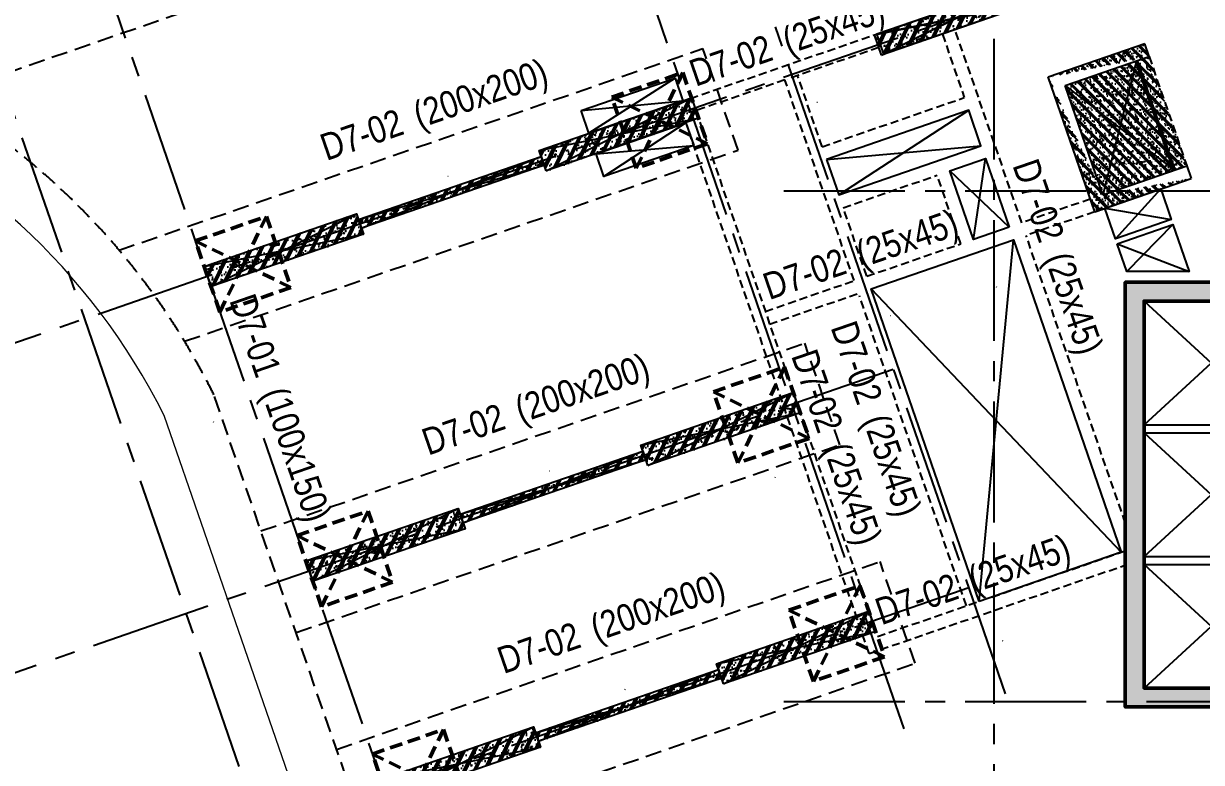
# Model space of a CAD drawing. Header units: millimetres. Extents: x -80883 to 1826631, y -376836 to 309394.
# Drawn here: x 1728984 to 1750908, y -326459 to -312712 of the extents above; entities that cross this region are included whole.
import ezdxf
from ezdxf.enums import TextEntityAlignment as Align

# ---------------------------------------------------------------- set-up
doc = ezdxf.new("R2010")
doc.units = ezdxf.units.MM
doc.header["$LTSCALE"] = 100
for name, pattern in [('CENTER2', [1.125, 0.75, -0.125, 0.125, -0.125]), ('DASHED', [4.5, 3, -1.5]), ('HIDDEN', [0.375, 0.25, -0.125])]:
    doc.linetypes.add(name, pattern=pattern)
for name, color, linetype in [('ccu11-Khuat', 9, 'DASHED'), ('ccu11-Manh', 8, 'Continuous'), ('ccu11-Thay', 7, 'Continuous'), ('ccu12-Manh', 8, 'Continuous'), ('ccu12-Text', 31, 'Continuous'), ('ccu12-Truc', 13, 'CENTER2'), ('KC2-DIM', 251, 'Continuous'), ('KT-Hatch', 251, 'Continuous'), ('ST_MBDV Cot vach 220805$0$AUDIT_I_220805193045-5', 6, 'Continuous'), ('xref.asix of  podium$0$xref.asix of  podium$0$Xref_ST_MBDV Cot vach 30.7.2022$0$KT-Net cot vach', 6, 'Continuous'), ('Xref_ST_MBDV Cot vach 30.7.2022$0$KT-Net cot vach', 6, 'Continuous'), ('Xref_ST_MBDV Cot vach 30.7.2022|Xref_ST_MBDV Cot vach 30.7.2022|Xref_ST_MBDV Cot vach 30.7.2022|Xref_ST_MBDV Cot vach 30.7.2022|KC-Betong', 6, 'Continuous')]:
    doc.layers.add(name, color=color, linetype=linetype)
for name, color, linetype, lineweight in [('ccu12-Tencaukien', 9, 'Continuous', 15), ('KT-Net cot vach', 6, 'Continuous', 50), ('ST_MBDV Cot vach 220805$0$Xref_ST_MBDV Cot vach 30.7.2022$0$KT-Net cot vach', 6, 'Continuous', 50), ('TNG hungdh1', 3, 'Continuous', 13)]:
    doc.layers.add(name, color=color, linetype=linetype, lineweight=lineweight)
doc.styles.add('Arial Narrow', font='ARIALN.TTF')
pattern_1 = [(49.99999999999999, (-549.9999999999709, 3049.999999999996), (286.9040730403014, -25.10085399303804), [30, -330]), (355, (-549.9999999999709, 3049.999999999996), (-55.50053344520001, 300.8768534800047), [24, -264]), (100.4514, (-526.0913279999709, 3047.908263999996), (231.4037526856086, 275.7758168243814), [25.496076, -280.4568448]), (46.18420000000001, (-549.9999999999709, 3129.999999999996), (426.8964194502578, -66.20760573160723), [45, -495]), (96.6356, (-514.4253019999708, 3124.482677199996), (373.8650822194813, 389.6471483601767), [38.2441152, -420.6852]), (351.1842, (-549.9999999999709, 3129.999999999996), (373.8647780534509, 389.6474403701299), [36, -396]), (21, (-509.9999999999709, 3109.999999999996), (238.7628208473847, -161.0475562661355), [30, -330]), (326.0000000000001, (-509.9999999999709, 3109.999999999996), (97.32613276863269, 290.0600180187412), [24, -264]), (71.4514, (-490.1031067999709, 3096.579357599996), (336.089051432596, 129.012198683981), [25.496076, -280.4568448]), (37.50000000000001, (-549.9999999999709, 3049.999999999996), (4.863942126916267, 133.1575415325246), [0, -260.8, 0, -268, 0, -265]), (7.499999999999999, (-549.9999999999709, 3049.999999999996), (105.2278149768594, 157.7646847529441), [0, -152.8, 0, -254.8, 0, -101]), (327.5, (-639.1999999999709, 3049.999999999996), (213.5289744689636, -9.021948693751902), [0, -100, 0, -312, 0, -414]), (317.5, (-679.1999999999709, 3049.999999999996), (233.2744677369545, 40.04199293292709), [0, -130, 0, -207.2, 0, -294]), (45, (-549.9999999999709, 3049.999999999996), (-120.2081528017131, 120.2081528017131), []), (45, (-549.9999999999709, 3098.999999999996), (-120.2081528017131, 120.2081528017131), [])]

# ---------------------------------------------------------------- blocks, each defined once
blk = doc.blocks.new('Grid-ST-flat-3')
at = {"layer": 'ccu12-Truc', "ltscale": 30}
for p, q in [((354060.2251921427, -35261.67722702224), (370215.9049475128, -82056.07930523856)), ((352169.7243788355, -35914.36909527634), (368325.4041342058, -82708.77117349271)), ((343189.8455156268, -39014.65546948351), (361219.3016763728, -91236.39007851167)), ((340897.6132794917, -39806.04435974167), (359986.9050177329, -95097.55833493307)), ((377787.2916931124, -66547.80383867014), (314639.543147344, -88349.44587364572)), ((369999.3874795342, -69862.92378625314), (369999.3874795342, -104409.5824195731)), ((366096.2468389632, -72696.27186137123), (425824.0468604062, -72696.27186137007)), ((368131.1051668772, -76017.52440288517), (316532.349566273, -93831.89823189395)), ((369534.392683656, -80082.1011514843), (317935.6370837545, -97896.47498025041)), ((366096.2468389795, -82196.27186137065), (425824.0468603974, -82196.27186136972))]:
    blk.add_line(p, q, dxfattribs=at)
blk = doc.blocks.new('*U653')
h = blk.add_hatch()
h.set_pattern_fill('VATLIEU04', color=250, scale=40, style=0, pattern_type=2)
h.set_pattern_definition(pattern_1)
h.paths.add_polyline_path([(-475, -474.9999999999998), (-75, -475.0000000000038), (-74.9999999999709, 2524.999999999996), (-474.9999999999709, 2525)])
at = {"color": 6, "ltscale": 0.25}
blk.add_lwpolyline([(-475, -474.9999999999998), (-75, -475.0000000000038), (-74.9999999999709, 2524.999999999996), (-474.9999999999709, 2525)], close=True, dxfattribs=at)
at = {"layer": 'Defpoints', "linetype": 'ByBlock', "ltscale": 30}
for p, q in [((-75, -475.0000000000038), (-474.9999999999709, 2525)), ((-475, -474.9999999999998), (-74.9999999999709, 2524.999999999996))]:
    blk.add_line(p, q, dxfattribs=at)
blk = doc.blocks.new('MBCOTVACH-T7-PN')
at = {"layer": 'ST_MBDV Cot vach 220805$0$AUDIT_I_220805193045-5', "linetype": 'ByBlock', "xscale": -0.9999999999999993, "rotation": 289.0471379532163}
for p in [(59289.08690053876, -11929.17380378261, 6.145066325782025e-05), (53003.17556838319, -14099.37293018698, 5.460117569354188e-05), (46764.52267025877, -16253.25616935926, 5.460117569354188e-05), (54895.98133835895, -19581.82551248511, 5.46011756935421e-05), (48657.32844023407, -21735.70875165745, 5.46011756935421e-05), (56299.26950319065, -23646.40203734511, 5.46011756935421e-05), (50060.61660506623, -25800.28527651745, 5.46011756935421e-05)]:
    blk.add_blockref('*U653', p, dxfattribs=at)
blk = doc.blocks.new('*U697')
at = {"layer": 'ccu12-Tencaukien', "color": 8, "ltscale": 10000}
blk.add_line((360.6565736538532, -155.3215232637356), (354.4065714950475, -155.3215232637356), dxfattribs=at)
at = {"layer": 'ccu12-Text', "color": 2, "style": 'Arial Narrow', "width": 0.8}
blk.add_attdef('SH', text='', height=300, dxfattribs=at).set_placement((275.6048113084853, 5.864471777974813), align=Align.BOTTOM_RIGHT)
at = {"layer": 'ccu12-Text', "color": 31, "style": 'Arial Narrow', "width": 0.8}
for tag, p in [('(', (507.5315725744504, -75.41116959831947)), ('KT', (632.605666770517, -75.41116959831947)), (')', (962.8971199221714, -75.41116959831947))]:
    blk.add_attdef(tag, text='', height=250, dxfattribs=at).set_placement(p, align=Align.BOTTOM_LEFT)
blk = doc.blocks.new('*U693')
at = {"layer": 'ccu12-Tencaukien', "color": 8, "ltscale": 10000}
blk.add_line((360.6565736538532, -155.3215232637356), (354.4065714950475, -155.3215232637356), dxfattribs=at)
at = {"layer": 'ccu12-Text', "color": 2, "style": 'Arial Narrow', "width": 0.8}
blk.add_attdef('SH', text='', height=300, dxfattribs=at).set_placement((275.6048113084853, 5.864471777974813), align=Align.BOTTOM_RIGHT)
at = {"layer": 'ccu12-Text', "color": 31, "style": 'Arial Narrow', "width": 0.8}
for tag, p in [('(', (507.5315725744504, -75.41116959831947)), ('KT', (632.605666770517, -75.41116959831947)), (')', (962.8971199221714, -75.41116959831947))]:
    blk.add_attdef(tag, text='', height=250, dxfattribs=at).set_placement(p, align=Align.BOTTOM_LEFT)
blk = doc.blocks.new('MBKC-T7-PN-1')
at = {"layer": 'ccu11-Khuat', "ltscale": 0.5}
for p, q in [((55178.17148640309, -13428.04783753981), (58817.38576844148, -12171.61591643497)), ((60082.211526467, -12158.06308127049), (60490.14401885681, -13339.62630599528)), ((61558.62730651232, -15668.39522884018), (60318.52412950108, -12076.4765972661)), ((58898.95917221066, -12407.89063299116), (57197.50823174673, -12995.31338639831)), ((57843.44287899509, -14253.39491798158), (57386.56431094883, -12930.06097366667)), ((58439.30095856078, -16745.33681357279), (57150.25261760177, -13011.65008810849)), ((58719.01203026646, -23683.97755456506), (55178.17148640309, -13428.04783753975)), ((62834.71904954314, -15227.8269423871), (61558.62730651256, -15668.39522884018)), ((58675.61356052896, -16663.75032993272), (58235.0580012938, -15387.69540982018)), ((62916.30553568457, -15464.13955159718), (61640.21379210474, -15904.70783823973)), ((63486.80469917739, -21253.29850953771), (61640.21379210497, -15904.70783823967)), ((56785.11255424842, -17316.44226483704), (58439.30095856078, -16745.33681357285)), ((56866.69903777959, -17552.75486650073), (58520.88744204119, -16981.64941525413)), ((60527.87014533556, -22794.99250304973), (58537.21602508752, -17028.94462645799)), ((58873.73814879521, -23366.0784705304), (63486.80469917739, -21773.42590139568)), ((58719.01203026646, -23683.97755456512), (63486.80469917762, -22037.90608338418))]:
    blk.add_line(p, q, dxfattribs=at)
at = {"layer": 'ccu11-Khuat', "color": 4}
for p, q in [((44757.1844644465, -16179.51295758004), (55625.9876395138, -12426.95819687628)), ((56278.67950782413, -14317.45901026862), (55625.9876395138, -12426.95819687628)), ((45976.06006362429, -17874.53360443737), (56278.67950782436, -14317.45901026856)), ((47399.15616958076, -21403.30908638879), (57518.79406074248, -17909.41056477494)), ((58171.48592905281, -19799.91137816699), (57518.79406074248, -17909.41056477482)), ((48053.1998254885, -23293.34318261815), (58171.48592905304, -19799.9113781671)), ((48805.35002971487, -25466.88239308749), (58922.08157754294, -21973.98731337371)), ((59574.65839037648, -23864.15487231128), (58922.0815775427, -21973.98731337377)), ((49461.74597892212, -27363.71407002886), (59574.65838942421, -23864.15487264004))]:
    blk.add_line(p, q, dxfattribs=at)
blk.add_lwpolyline([(30527.17145928252, 11150.44202349009, -0.1164026544472708), (42215.61395215522, 12547.44571759022), (57514.7583918001, 8142.717442845576, -0.2898340222704461), (59781.24234305019, 5504.474508359039), (65040.64507086249, -9695.838139533473, 0.318129474110062), (69737.47683290625, -13060.82807858579), (99387.89449669607, -13228.73627227789, -0.3212966014412635), (101186.6830488087, -14511.94101429998), (104693.9803345965, -30014.45896311477, -0.4471304200295536), (101657.3594358759, -35140.82044499385), (55507.4960183457, -34878.98365818546, -0.3348714633886373), (51047.0784947027, -31944.95644066192), (46521.67178593623, -18867.58323840145, 0.3750066578218661), (30345.9177188091, -12154.24780923664), (10967.23993793619, -18860.2121425214, -0.3701853513696995), (7326.517503543291, -17414.98043870053), (-170.8983858283609, -3079.482212132774, -0.4584213245857258), (1505.90516003361, 1145.715222226805)], format="xyb", close=True, dxfattribs=at)
blk.add_lwpolyline([(41382.61610411759, -13324.56544174766), (54385.75973383011, -8834.678319763858)], dxfattribs=at)
at = {"layer": 'ccu11-Khuat', "ltscale": 0.5}
for points in [[(58898.96180311264, -12407.88972465997), (57386.56431094883, -12930.06097366661)], [(57150.25261760177, -13011.65008810849), (55496.07057160721, -13582.77395568759), (58873.73814879521, -23366.07847053034)], [(57843.44289475353, -14253.39491254097), (60490.14401917858, -13339.62630588427)], [(58235.0580012938, -15387.69540982018), (59983.7712690325, -14783.9554263337)], [(58675.61356052896, -16663.75032993272), (60424.32682826743, -16060.01034644607), (59983.7712690325, -14783.9554263337)]]:
    blk.add_lwpolyline(points, dxfattribs=at)
at = {"layer": 'ccu11-Manh', "color": 252, "ltscale": 0.5}
for p, q in [((58153.47151775938, -15151.38280815782), (60571.7305023917, -13575.93890765769)), ((57925.02936252952, -14489.707519644), (60800.17265637754, -14237.6141925691)), ((60660.6394299299, -15978.42386291135), (60881.7591399122, -14473.92679423146)), ((61322.31469914713, -15749.981714344), (60220.08387069497, -14702.36894279899))]:
    blk.add_line(p, q, dxfattribs=at)
at = {"layer": 'ccu11-Thay'}
blk.add_lwpolyline([(57925.02936252952, -14489.70751964394), (58153.47151775938, -15151.38280815782), (60800.17265637754, -14237.6141925691), (60571.7305023917, -13575.93890765769), (57925.02937796665, -14489.70751431439)], dxfattribs=at)
for points in [[(61322.31469914713, -15749.981714344), (60660.6394299299, -15978.42386291135), (60220.08387069497, -14702.36894279899), (60881.7591399122, -14473.92679423146)], [(60764.2391587703, -22713.38654767344), (58757.20005947584, -16900.06292735931), (61403.90118265687, -15986.29431709996), (63410.94029738917, -21799.61793208466)]]:
    blk.add_lwpolyline(points, close=True, dxfattribs=at)
at = {"layer": 'ccu12-Manh', "ltscale": 0.5}
for points in [[(60764.23915840522, -22713.38654661604), (61403.90118265664, -15986.29431709991)], [(58757.20005947584, -16900.06292735931), (63410.94029738917, -21799.61793208466)]]:
    blk.add_lwpolyline(points, dxfattribs=at)
at = {"layer": 'TNG hungdh1'}
blk.add_lwpolyline([(30192.4833111777, 12092.81666385627, -0.1171192909661862), (42412.38115973352, 13531.41526730324), (57798.83130551083, 9101.551082909224, -0.2840117854119512), (60754.95443003206, 5748.563430855167), (65985.67426092131, -9368.852161337389, 0.3181294741100671), (69743.13967055595, -12060.84411257948), (99390.07933190977, -12228.73261059262, -0.3265251430417447), (102151.4752845741, -14244.61140803713), (105660.6106905597, -29755.25398645597, -0.4508631928773756), (101746.7365236948, -36141.34363147663), (55535.10669648787, -35879.15640553273, -0.3332430787464091), (50103.54295826657, -32276.25873273378), (45597.80633774912, -19255.7275120914, 0.3734653731247742), (30668.60945794685, -13100.7630154714), (11293.40635154722, -19805.52494251612), (11293.40635154722, -19805.52494251612, -0.3703335605766636), (6440.809495901223, -17879.2240648279), (-1057.025853287894, -3542.923806525883, -0.4584761371333171), (1179.397029460873, 2090.909823645256), (30192.4833111777, 12092.81666385673)], format="xyb", dxfattribs=at)
blk = doc.blocks.new('LOIT7')
at = {"layer": 'KT-Hatch'}
h = blk.add_hatch(dxfattribs=at)
h.set_pattern_fill('BTCT', color=256, scale=30)
h.set_pattern_definition([(49.99999999999999, (106559.8543703833, -42147.03074568097), (215.178054780226, -18.82564049477853), [22.5, -247.5]), (355, (106559.8543703833, -42147.03074568097), (-41.6254000839, 225.6576401100035), [18, -198]), (100.4514, (106577.7858743833, -42148.59954768099), (173.5528145142065, 206.8318626182861), [19.122057, -210.3426336]), (46.18420000000001, (106559.8543703833, -42087.03074568097), (320.1723145876933, -49.65570429870542), [33.75, -371.25]), (96.6356, (106586.5353938832, -42091.16873778094), (280.398811664611, 292.2353612701325), [28.6830864, -315.5139]), (351.1842, (106559.8543703833, -42087.03074568097), (280.3985835400882, 292.2355802775974), [27, -297]), (21, (106589.8543703833, -42102.03074568097), (179.0721156355385, -120.7856671996016), [22.5, -247.5]), (326.0000000000001, (106589.8543703833, -42102.03074568097), (72.99459957647451, 217.5450135140559), [18, -198]), (71.4514, (106604.7770402834, -42112.09622748097), (252.066788574447, 96.75914901298572), [19.122057, -210.3426336]), (37.50000000000001, (106559.8543703833, -42147.03074568097), (3.647956595187201, 99.86815614939344), [0, -195.6, 0, -201, 0, -198.75]), (7.499999999999999, (106559.8543703833, -42147.03074568097), (78.92086123264458, 118.3235135647081), [0, -114.6, 0, -191.1, 0, -75.75]), (327.5, (106492.9543703834, -42147.03074568097), (160.1467308517227, -6.766461520313927), [0, -75, 0, -234, 0, -310.5]), (317.5, (106462.9543703834, -42147.03074568097), (174.9558508027159, 30.03149469969532), [0, -97.5, 0, -155.4, 0, -220.5]), (45, (106559.8543703833, -42147.03074568097), (-79.5495128834866, 79.5495128834866), []), (45, (106612.8873788833, -42147.03074568097), (-79.5495128834866, 79.5495128834866), [])])
h.paths.add_polyline_path([(69636.8044904063, -22526.61616688792), (69936.80449040676, -22526.61616688792), (69936.80449040676, -21376.61616688804), (69636.8044904063, -21376.61616688804)], flags=17)
h.paths.add_polyline_path([(69936.80449040583, -18926.61616688804), (69636.80449040537, -18926.61616688804), (69636.80449040537, -20076.61616688792), (69936.80449040583, -20076.61616688792)], flags=17)
h.paths.add_polyline_path([(69636.8044904049, -17626.6161668881), (69936.8044904049, -17626.61616688792), (69936.8044904049, -17126.61616688786), (72436.80449040863, -17126.61616688699), (72436.80449041096, -24326.61616688705), (69936.80449040723, -24326.61616688786), (69936.80449040723, -23826.61616688798), (69636.80449040723, -23826.61616688804), (69636.8044904077, -24676.61616688804), (72786.80449041142, -24676.61616688699), (72786.8044904077, -13976.61616688693), (69636.80449040397, -13976.61616688804), (69636.80449040397, -14901.61616688716), (69936.80449040397, -14901.61616688705), (69936.80449040397, -14326.6161668881), (72436.8044904077, -14326.61616688705), (72436.80449040863, -16776.61616688705), (69936.8044904049, -16776.61616688792), (69936.80449040444, -16201.61616688705), (69636.80449040397, -16201.61616688722)])
h.paths.add_polyline_path([(66336.80449040723, -24326.6161668892), (63836.80449040723, -24326.61616689002), (63836.8044904049, -17126.61616689002), (66336.8044904049, -17126.6161668892), (66336.8044904049, -17626.6161668881), (66636.8044904049, -17626.61616688798), (66636.8044904049, -16776.61616688909), (63486.8044904049, -16776.61616689019), (63486.80449040723, -24676.61616689013), (66636.8044904077, -24676.61616688909), (66636.80449040723, -23826.61616688792), (66336.80449040723, -23826.61616688804)])
h.paths.add_polyline_path([(66336.8044904063, -22526.61616688786), (66636.80449040676, -22526.61616688786), (66636.80449040676, -21376.61616688798), (66336.8044904063, -21376.61616688798)], flags=17)
h.paths.add_polyline_path([(66336.8044904049, -20076.61616688792), (66636.80449040583, -20076.61616688792), (66636.80449040583, -18926.61616688792), (66336.8044904049, -18926.61616688792)], flags=17)
at = {"ltscale": 0.5}
for points in [[(63836.80449040537, -19426.61616689002), (66336.8044904049, -19426.61616688914)], [(63836.8044904049, -19576.61616688996), (66336.8044904042, -19576.61616688914)], [(63836.8044904063, -21876.61616688996), (66336.8044904056, -21876.61616688914)], [(63836.80449040583, -22026.61616688996), (66336.8044904049, -22026.61616688914)]]:
    blk.add_lwpolyline(points, dxfattribs=at)
at = {"layer": 'KC2-DIM', "color": 252, "ltscale": 0.5}
for points in [[(63836.80449040118, -17126.61616689007), (66336.80449040537, -19426.61616688926)], [(63836.8044904063, -19426.61616689007), (66336.8044904049, -17126.6161668892)], [(63836.80449040118, -19576.61616689002), (66336.80449040537, -21876.6161668892)], [(63836.8044904063, -21876.61616689002), (66336.8044904049, -19576.61616688914)], [(63836.80449040118, -22026.61616689002), (66336.80449040537, -24326.6161668892)], [(63836.8044904063, -24326.61616689002), (66336.8044904049, -22026.61616688914)]]:
    blk.add_lwpolyline(points, dxfattribs=at)
at = {"layer": 'ST_MBDV Cot vach 220805$0$Xref_ST_MBDV Cot vach 30.7.2022$0$KT-Net cot vach'}
blk.add_lwpolyline([(66636.8044904049, -17626.61616688798), (66636.8044904049, -16776.61616688909), (63486.8044904049, -16776.61616689019), (63486.80449040723, -24676.61616689013), (66636.8044904077, -24676.61616688909), (66636.80449040723, -23826.61616688792), (66336.80449040723, -23826.61616688804), (66336.80449040723, -24326.6161668892), (63836.80449040723, -24326.61616689002), (63836.8044904049, -17126.61616689002), (66336.8044904049, -17126.6161668892), (66336.8044904049, -17626.6161668881)], close=True, dxfattribs=at)
blk = doc.blocks.new('LOIPHU-T7-TMAI-PN')
at = {"layer": 'xref.asix of  podium$0$xref.asix of  podium$0$Xref_ST_MBDV Cot vach 30.7.2022$0$KT-Net cot vach'}
h = blk.add_hatch(dxfattribs=at)
h.set_pattern_fill('1BETONG2-BOP', color=250, scale=30, angle=1.959221683781526e-11, style=0, pattern_type=2)
h.set_pattern_definition([(50.0000000000196, (116462.5052077193, -202415.597105924), (215.1780547802325, -18.82564049470495), [22.5, -247.5]), (355.0000000000196, (116462.5052077193, -202415.597105924), (-41.62540008397717, 225.6576401099893), [18, -198]), (100.4514000000195, (116480.4367117193, -202417.1659079241), (173.5528145141357, 206.8318626183454), [19.122057, -210.3426336]), (46.18420000001959, (116462.5052077193, -202355.597105924), (320.1723145877103, -49.65570429859594), [33.75, -371.25]), (96.63560000001934, (116489.1862312183, -202359.7350980241), (280.3988116645111, 292.2353612702284), [28.68308639999998, -315.5138999999996]), (351.1842000000196, (116462.5052077193, -202355.597105924), (280.3985835399882, 292.2355802776933), [27, -297]), (21.00000000001959, (116492.5052077193, -202370.597105924), (179.0721156355798, -120.7856671995404), [22.5, -247.5]), (226.0000000000196, (116492.5052077193, -202370.597105924), (201.5646367418432, -109.6619427481084), [18, -198]), (71.4514000000196, (116507.427877618, -202380.6625877242), (252.0667885744139, 96.7591490130719), [19.122057, -210.3426336]), (67.5000000000196, (116462.5052077193, -202415.597105924), (-46.77485499139181, 88.31233855206342), [0, -195.6, 0, -201, 0, -198.75]), (4.500000000019592, (116462.5052077193, -202415.597105924), (85.00527716358108, 114.0309565615529), [0, -114.5999999999988, 0, -191.0999999999976, 0, -75.74999999999879]), (327.5000000000196, (116395.6052077189, -202415.5971059243), (160.146730851725, -6.766461520259165), [0, -74.99999999999879, 0, -233.9999999999976, 0, -310.4999999999952]), (317.5000000000196, (116365.6052077189, -202415.5971059243), (174.9558508027056, 30.03149469975515), [0, -97.5, 0, -155.4, 0, -220.5]), (315.0000000000196, (116462.5052077193, -202415.597105924), (90.15611460125399, 90.15611460131564), []), (315.0000000000196, (116462.5052077193, -202378.847105924), (90.15611460125399, 90.15611460131564), [])])
edge = h.paths.add_edge_path()
edge.add_line((360.6418855860829, 4437.403951028595), (-1435.29047197476, 3817.361773282057))
edge.add_line((442.2284024748951, 4201.091252757935), (-1117.40916496329, 3662.62930102367))
edge.add_line((-570.4991636015475, 1312.476543052355), (-1436.987392965704, 3822.231577460188))
edge.add_line((-415.7769247964025, 1630.374288916821), (-1117.409164961427, 3662.62930102367))
edge.add_line((-570.4991636015475, 1312.476543052355), (1225.447126176208, 1932.523638988845))
edge.add_line((-415.7769247964025, 1630.374288916821), (1143.860642641783, 2168.836240651086))
edge.add_line((1143.860642641783, 2168.836240651086), (1225.447126176208, 1932.523638988845))
edge.add_line((442.2284024748951, 4201.091252757935), (360.6418855860829, 4437.403951028595))
at = {"layer": 'Xref_ST_MBDV Cot vach 30.7.2022$0$KT-Net cot vach'}
h = blk.add_hatch(dxfattribs=at)
h.set_pattern_fill('1BETONG2-BOP', color=250, scale=30, angle=1.959221683781526e-11, style=0, pattern_type=2)
h.set_pattern_definition([(50.0000000000196, (116462.5052077183, -202415.5971059242), (215.1780547802325, -18.82564049470495), [22.5, -247.5]), (355.0000000000196, (116462.5052077183, -202415.5971059242), (-41.62540008397717, 225.6576401099893), [18, -198]), (100.4514000000195, (116480.4367117183, -202417.1659079242), (173.5528145141357, 206.8318626183454), [19.122057, -210.3426336]), (46.18420000001959, (116462.5052077183, -202355.5971059242), (320.1723145877103, -49.65570429859594), [33.75, -371.25]), (96.63560000001934, (116489.1862312183, -202359.7350980241), (280.3988116645111, 292.2353612702284), [28.68308639999998, -315.5138999999996]), (351.1842000000196, (116462.5052077183, -202355.5971059242), (280.3985835399882, 292.2355802776933), [27, -297]), (21.00000000001959, (116492.5052077183, -202370.5971059242), (179.0721156355798, -120.7856671995404), [22.5, -247.5]), (226.0000000000196, (116492.5052077183, -202370.5971059242), (201.5646367418432, -109.6619427481084), [18, -198]), (71.4514000000196, (116507.4278776185, -202380.6625877242), (252.0667885744139, 96.7591490130719), [19.122057, -210.3426336]), (67.5000000000196, (116462.5052077183, -202415.5971059242), (-46.77485499139181, 88.31233855206342), [0, -195.6, 0, -201, 0, -198.75]), (4.500000000019592, (116462.5052077183, -202415.5971059242), (85.00527716358108, 114.0309565615529), [0, -114.5999999999992, 0, -191.0999999999983, 0, -75.74999999999916]), (327.5000000000196, (116395.6052077184, -202415.5971059242), (160.146730851725, -6.766461520259165), [0, -74.99999999999916, 0, -233.9999999999983, 0, -310.4999999999966]), (317.5000000000196, (116365.6052077184, -202415.5971059242), (174.9558508027056, 30.03149469975515), [0, -97.5, 0, -155.4, 0, -220.5]), (315.0000000000196, (116462.5052077183, -202415.5971059242), (90.15611460125399, 90.15611460131564), []), (315.0000000000196, (116462.5052077183, -202378.8471059242), (90.15611460125399, 90.15611460131564), [])])
edge = h.paths.add_edge_path()
edge.add_line((360.6418855867814, 4437.403951028653), (-1435.290471974877, 3817.361773282173))
edge.add_line((442.2284024755936, 4201.091252757935), (-1117.409164962359, 3662.62930102367))
edge.add_line((-570.499163600849, 1312.476543052355), (-1436.987392965821, 3822.23157746013))
edge.add_line((-415.7769247966353, 1630.374288916821), (-1117.409164962359, 3662.62930102367))
edge.add_line((-570.499163600849, 1312.476543052355), (1225.447126176325, 1932.523638988787))
edge.add_line((-415.7769247966353, 1630.374288916821), (1143.860642641317, 2168.836240651028))
edge.add_line((1143.860642641084, 2168.836240651028), (1225.447126175975, 1932.523638988787))
edge.add_line((442.2284024755936, 4201.091252757935), (360.6418855868978, 4437.403951028653))
at = {"layer": 'ccu11-Khuat', "color": 6, "ltscale": 0.5, "elevation": 5.849214727798868e-05}
blk.add_lwpolyline([(442.2284024746623, 4201.091252757935), (1143.864305755822, 2168.837505334464)], dxfattribs=at)
at = {"layer": 'ccu11-Manh', "color": 252, "ltscale": 0.5}
for points, elevation in [([(205.9159478715155, 4119.504343272652), (-415.7769247964025, 1630.374288916879)], 5.849214727798868e-05), ([(-1117.409164962592, 3662.629301023902), (907.5517040919513, 2087.2510218026)], 6.255962972533304e-05)]:
    blk.add_lwpolyline(points, dxfattribs=dict(at, elevation=elevation))
at = {"layer": 'ST_MBDV Cot vach 220805$0$Xref_ST_MBDV Cot vach 30.7.2022$0$KT-Net cot vach', "color": 6, "elevation": 5.849214727798868e-05}
blk.add_lwpolyline([(205.9159478715155, 4119.504343272652), (907.5518511524424, 2087.250595849182)], dxfattribs=at)
at = {"layer": 'xref.asix of  podium$0$xref.asix of  podium$0$Xref_ST_MBDV Cot vach 30.7.2022$0$KT-Net cot vach'}
for p, q in [((360.6418855860829, 4437.403951028595, 6.058219431352707e-05), (-1435.29047197476, 3817.361773282173, 6.526592641280249e-05)), ((442.2284024748951, 4201.091252757935, 5.849214727801644e-05), (360.6418855860829, 4437.403951028595, 6.058219431352707e-05)), ((-1117.40916496329, 3662.62930102367, 6.255962972533113e-05), (442.2284024748951, 4201.091252757935, 5.849214727801644e-05)), ((-570.4991636015475, 1312.476543052355, 4.311176667534666e-05), (-1436.987392965704, 3822.231577460188, 6.530907603666258e-05)), ((-415.7769247964025, 1630.374288916821, 4.45855276371282e-05), (-1117.40916496329, 3662.62930102367, 6.255962972533113e-05)), ((-415.7769247964025, 1630.374288916821, 4.45855276371282e-05), (1143.860642641783, 2168.836240651086, 4.05180451898135e-05)), ((1143.860642641783, 2168.836240651086, 4.05180451898135e-05), (1225.447126176208, 1932.523638988845, 3.842799900875826e-05)), ((-570.4991636015475, 1312.476543052355, 4.311176667534666e-05), (1225.447126176208, 1932.523638988845, 3.842799900874438e-05))]:
    blk.add_line(p, q, dxfattribs=at)
at = {"layer": 'Xref_ST_MBDV Cot vach 30.7.2022$0$KT-Net cot vach'}
for p, q in [((360.6418855867814, 4437.403951028653, 6.058219431354095e-05), (-1435.29047197476, 3817.361773282173, 6.526592641280249e-05)), ((442.2284024755936, 4201.091252757935, 5.849214727803032e-05), (360.6418855867814, 4437.403951028653, 6.058219431354095e-05)), ((442.2320668317843, 4201.092513844837, 2.881135378197952e-05), (360.6455499429721, 4437.405212115613, 3.090140081749015e-05)), ((-1117.409164962592, 3662.62930102367, 6.255962972533113e-05), (442.2284024755936, 4201.091252757935, 5.849214727801644e-05)), ((-570.499163600849, 1312.476543052355, 4.311176667536054e-05), (-1436.987392965937, 3822.23157746013, 6.530907603667646e-05)), ((-415.7769247966353, 1630.374288916821, 4.458552763714208e-05), (-1117.409164962592, 3662.62930102367, 6.255962972533113e-05)), ((-415.7769247966353, 1630.374288916821, 4.458552763714208e-05), (1143.860642641084, 2168.836240651028, 4.051804518982738e-05)), ((1143.860642641084, 2168.836240651028, 4.051804518982738e-05), (1225.447126175975, 1932.523638988787, 3.842799900875826e-05)), ((1143.864306997275, 2168.837501737988, 1.083725169377658e-05), (1225.450790532166, 1932.524900075747, 8.747205512721345e-06)), ((-570.499163600849, 1312.476543052355, 4.311176667536054e-05), (1225.447126175975, 1932.523638988787, 3.842799900875826e-05))]:
    blk.add_line(p, q, dxfattribs=at)
blk = doc.blocks.new('LM-T8-MAI-PN')
at = {"layer": 'ccu11-Manh', "color": 252, "ltscale": 0.5}
for p, q in [((55106.97944856365, -12976.72028401855), (53504.24832199188, -14003.29273470404)), ((53358.26620362303, -13580.46028324805), (55252.96158547513, -13399.55278893164)), ((55309.15046964283, -13806.15373541182), (53782.51591516868, -14809.28578707471)), ((53635.66024480923, -14383.92310407938), (55456.00614000252, -14231.51641840697)), ((64145.14612510847, -15040.08686140273), (63301.1782378077, -15966.21763150184)), ((63105.37067725696, -15399.06738752825), (64340.95368509367, -15607.2371039741)), ((64373.58827851037, -15701.76214462251), (63511.97957229032, -16576.7968553385)), ((63333.81283119624, -16060.74267217563), (64675.69237501617, -16576.79685533803))]:
    blk.add_line(p, q, dxfattribs=at)
at = {"layer": 'ccu11-Thay', "color": 1}
for points in [[(53358.26620354503, -13580.460283275), (55106.97944856365, -12976.72028401855), (55252.96158547513, -13399.55278893164), (53504.24832199188, -14003.29273470404), (53358.26620362303, -13580.4602832481)], [(53635.66024480923, -14383.92310407938), (55309.15046964283, -13806.15373541182), (55456.00614000252, -14231.51641840697), (53782.51591516868, -14809.28578707471), (53635.5980169042, -14383.74286296545)], [(63105.37068036641, -15399.06738805212), (64145.14612510847, -15040.08686140273), (64340.95368509367, -15607.2371039741), (63301.1782378077, -15966.21763150184), (63105.37067725696, -15399.06738752825)], [(63333.81283119624, -16060.74267217563), (64373.58827851037, -15701.76214462251), (64675.69237501617, -16576.79685533803), (63511.97957229032, -16576.7968553385), (63333.812831196, -16060.74267217563)]]:
    blk.add_lwpolyline(points, dxfattribs=at)
blk = doc.blocks.new('*U150')
h = blk.add_hatch()
h.set_pattern_fill('VATLIEU04', color=250, scale=40, style=0, pattern_type=2)
h.set_pattern_definition(pattern_1)
h.paths.add_polyline_path([(-475, -474.9999999999998), (-75, -475.0000000000038), (-74.9999999999709, 2524.999999999996), (-474.9999999999709, 2525)])
at = {"color": 6, "ltscale": 0.25}
blk.add_lwpolyline([(-475, -474.9999999999998), (-75, -475.0000000000038), (-74.9999999999709, 2524.999999999996), (-474.9999999999709, 2525)], close=True, dxfattribs=at)
at = {"layer": 'Defpoints', "linetype": 'ByBlock', "ltscale": 30}
for p, q in [((-75, -475.0000000000038), (-474.9999999999709, 2525)), ((-475, -474.9999999999998), (-74.9999999999709, 2524.999999999996))]:
    blk.add_line(p, q, dxfattribs=at)
blk = doc.blocks.new('*U1010')
at = {"color": 6, "linetype": 'HIDDEN', "ltscale": 10}
for p, q in [((1025, -1025), (-475, 475)), ((1025, 475), (-475, -1025))]:
    blk.add_line(p, q, dxfattribs=at)
blk.add_lwpolyline([(-475, 475), (1025, 475), (1025, -1025), (-475, -1025)], close=True, dxfattribs=at)
blk = doc.blocks.new('MBDV-COTVACH-T7-PN')
at = {"layer": 'KT-Net cot vach', "xscale": 0.9333333333333333, "yscale": 0.9333333333333333, "zscale": 0.9333333333333333, "rotation": 19.04713795399666}
for p in [(54491.68851601868, -13605.0635552578), (46740.63513125759, -16281.10073648469), (56384.49502914399, -19087.51638321928), (48633.44073779206, -21763.55287297635), (57787.78245082614, -23152.09266241599), (50036.72905755276, -25828.12984658178)]:
    blk.add_blockref('*U1010', p, dxfattribs=at)
at = {"layer": 'Xref_ST_MBDV Cot vach 30.7.2022|Xref_ST_MBDV Cot vach 30.7.2022|Xref_ST_MBDV Cot vach 30.7.2022|Xref_ST_MBDV Cot vach 30.7.2022|KC-Betong', "linetype": 'ByBlock', "xscale": -0.9999999999999989, "rotation": 289.0471379532163}
blk.add_blockref('*U150', (59241.89047800889, -11945.67000419629), dxfattribs=at)
blk = doc.blocks.new('*U696')
at = {"layer": 'ccu12-Tencaukien', "color": 8, "ltscale": 10000}
blk.add_line((360.6565736538532, -155.3215232637356), (354.4065714950475, -155.3215232637356), dxfattribs=at)
at = {"layer": 'ccu12-Text', "color": 2, "style": 'Arial Narrow', "width": 0.8}
blk.add_attdef('SH', text='', height=300, dxfattribs=at).set_placement((275.6048113084853, 5.864471777974813), align=Align.BOTTOM_RIGHT)
at = {"layer": 'ccu12-Text', "color": 31, "style": 'Arial Narrow', "width": 0.8}
for tag, p in [('(', (507.5315725744504, -75.41116959831947)), ('KT', (632.605666770517, -75.41116959831947)), (')', (962.8971199221714, -75.41116959831947))]:
    blk.add_attdef(tag, text='', height=250, dxfattribs=at).set_placement(p, align=Align.BOTTOM_LEFT)
blk = doc.blocks.new('*U1273')
h = blk.add_hatch()
h.set_pattern_fill('VATLIEU04', color=250, scale=40, style=0, pattern_type=2)
h.set_pattern_definition([(49.99999999999999, (-779.9999999999651, 3650.000150431853), (286.9040730403014, -25.10085399303804), [30, -330]), (355, (-779.9999999999651, 3650.000150431853), (-55.50053344520001, 300.8768534800047), [24, -264]), (100.4514, (-756.0913279999651, 3647.908414431853), (231.4037526856086, 275.7758168243814), [25.496076, -280.4568448]), (46.18420000000001, (-779.9999999999651, 3730.000150431853), (426.8964194502578, -66.20760573160723), [45, -495]), (96.6356, (-744.425301999965, 3724.482827631853), (373.8650822194813, 389.6471483601767), [38.2441152, -420.6852]), (351.1842, (-779.9999999999651, 3730.000150431853), (373.8647780534509, 389.6474403701299), [36, -396]), (21, (-739.9999999999651, 3710.000150431853), (238.7628208473847, -161.0475562661355), [30, -330]), (326.0000000000001, (-739.9999999999651, 3710.000150431853), (97.32613276863269, 290.0600180187412), [24, -264]), (71.4514, (-720.1031067999651, 3696.579508031853), (336.089051432596, 129.012198683981), [25.496076, -280.4568448]), (37.50000000000001, (-779.9999999999651, 3650.000150431853), (4.863942126916267, 133.1575415325246), [0, -260.8, 0, -268, 0, -265]), (7.499999999999999, (-779.9999999999651, 3650.000150431853), (105.2278149768594, 157.7646847529441), [0, -152.8, 0, -254.8, 0, -101]), (327.5, (-869.1999999999651, 3650.000150431853), (213.5289744689636, -9.021948693751902), [0, -100, 0, -312, 0, -414]), (317.5, (-909.1999999999651, 3650.000150431853), (233.2744677369545, 40.04199293292709), [0, -130, 0, -207.2, 0, -294]), (45, (-779.9999999999651, 3650.000150431853), (-120.2081528017131, 120.2081528017131), []), (45, (-779.9999999999651, 3699.000150431853), (-120.2081528017131, 120.2081528017131), [])])
h.paths.add_polyline_path([(-475, -474.9999999999998), (-305, -475.0000000000015), (-304.9999999999651, 3125.000150431853), (-474.9999999999651, 3125.000150431855)])
at = {"color": 6, "ltscale": 0.25}
blk.add_lwpolyline([(-475, -474.9999999999998), (-305, -475.0000000000015), (-304.9999999999651, 3125.000150431853), (-474.9999999999651, 3125.000150431855)], close=True, dxfattribs=at)
at = {"layer": 'Defpoints', "linetype": 'ByBlock', "ltscale": 30}
for p, q in [((-305, -475.0000000000015), (-474.9999999999651, 3125.000150431855)), ((-475, -474.9999999999998), (-304.9999999999651, 3125.000150431853))]:
    blk.add_line(p, q, dxfattribs=at)

msp = doc.modelspace()

# ---------------------------------------------------------------- block references
for name, p in [('Grid-ST-flat-3', (1377041.582853926, -243129.7985158589)), ('MBKC-T7-PN-1', (1686004.165689138, -300749.4537652719)), ('LOIT7', (1686004.165689138, -300749.4537652719))]:
    msp.add_blockref(name, p)
at = {"layer": 'ccu11-Thay'}
msp.add_blockref('MBDV-COTVACH-T7-PN', (1686004.165689138, -300749.4537652719), dxfattribs=at)
at = {"layer": 'ccu12-Tencaukien', "extrusion": (4.376655619254604e-07, -9.80437330037572e-07, 0.9999999999994236)}
ref = msp.add_blockref('*U693', (1743244.136615573, -313688.3345124291, -0.08841264917511737), dxfattribs=dict(at, xscale=1.815893337873054, yscale=1.815893337873054, zscale=1.815893337873054, rotation=339.469833737933))
ref.add_attrib('KT', '(25x45)', dxfattribs={"color": 31, "extrusion": (4.376655619254604e-07, -9.80437330037572e-07, 0.9999999999994236), "height": 499.9999999999999, "rotation": 19.02100700350106, "style": 'Arial Narrow'}).set_placement((1743270.316375509, -313431.3745534693, 1.070296123178285), align=Align.BOTTOM_LEFT)
ref.add_attrib('SH', 'D7-02', dxfattribs={"color": 2, "extrusion": (4.376655619254604e-07, -9.80437330037572e-07, 0.9999999999994236), "height": 499.9999999999999, "rotation": 19.02100700350106, "style": 'Arial Narrow'}).set_placement((1743015.27962979, -313522.77371359, 1.070507205349099), align=Align.BOTTOM_RIGHT)
at = {"layer": 'ccu12-Tencaukien', "extrusion": (4.388134669035146e-07, -9.799241008827418e-07, 0.9999999999994236)}
ref = msp.add_blockref('*U696', (1736374.61089209, -315066.7504553276, 2.790735617879555), dxfattribs=dict(at, xscale=1.815893337873054, yscale=1.815893337873054, zscale=1.815893337873054, rotation=339.536933714468))
ref.add_attrib('KT', '(200x200)', dxfattribs={"color": 31, "extrusion": (4.388134669035146e-07, -9.799241008827418e-07, 0.9999999999994236), "height": 499.9999999999999, "rotation": 19.08810696690732, "style": 'Arial Narrow'}).set_placement((1736400.489704347, -314809.7600130661, 1.070288368004412), align=Align.BOTTOM_LEFT)
ref.add_attrib('SH', 'D7-02', dxfattribs={"color": 2, "extrusion": (4.388134669035146e-07, -9.799241008827418e-07, 0.9999999999994236), "height": 499.9999999999999, "rotation": 19.08810696690732, "style": 'Arial Narrow'}).set_placement((1736145.56017247, -314901.4577879315, 1.070499450175225), align=Align.BOTTOM_RIGHT)
at = {"layer": 'ccu12-Tencaukien', "extrusion": (-9.80437330037572e-07, -4.376655619254602e-07, 0.9999999999994236)}
ref = msp.add_blockref('*U693', (1747587.161280961, -317100.229447175, 0.1980577619985635), dxfattribs=dict(at, xscale=1.815893337873054, yscale=1.815893337873054, zscale=1.815893337873054, rotation=249.4698337379082))
ref.add_attrib('KT', '(25x45)', dxfattribs={"color": 31, "extrusion": (-9.80437330037572e-07, -4.376655619254602e-07, 0.9999999999994236), "height": 499.9999999999999, "rotation": 289.0210070006092, "style": 'Arial Narrow'}).set_placement((1747844.12123992, -317126.4092071112, -1.575393597759161), align=Align.BOTTOM_LEFT)
ref.add_attrib('SH', 'D7-02', dxfattribs={"color": 2, "extrusion": (-9.80437330037572e-07, -4.376655619254602e-07, 0.9999999999994236), "height": 499.9999999999999, "rotation": 289.0210070006092, "style": 'Arial Narrow'}).set_placement((1747752.722079801, -316871.3724613907, -1.575182515588347), align=Align.BOTTOM_RIGHT)
at = {"layer": 'ccu12-Tencaukien', "extrusion": (4.376655619254604e-07, -9.80437330037572e-07, 0.9999999999994236)}
ref = msp.add_blockref('*U693', (1744614.76509483, -317658.3154187287, -0.08841264917511737), dxfattribs=dict(at, xscale=1.815893337873054, yscale=1.815893337873054, zscale=1.815893337873054, rotation=339.469833737933))
ref.add_attrib('KT', '(25x45)', dxfattribs={"color": 31, "extrusion": (4.376655619254604e-07, -9.80437330037572e-07, 0.9999999999994236), "height": 499.9999999999999, "rotation": 19.02100700350106, "style": 'Arial Narrow'}).set_placement((1744640.944854765, -317401.355459769, 1.074788317541924), align=Align.BOTTOM_LEFT)
ref.add_attrib('SH', 'D7-02', dxfattribs={"color": 2, "extrusion": (4.376655619254604e-07, -9.80437330037572e-07, 0.9999999999994236), "height": 499.9999999999999, "rotation": 19.02100700350106, "style": 'Arial Narrow'}).set_placement((1744385.908109045, -317492.7546198895, 1.074999399712738), align=Align.BOTTOM_RIGHT)
at = {"layer": 'ccu12-Tencaukien', "extrusion": (-9.799241008827418e-07, -4.388134669035147e-07, 0.9999999999994236)}
ref = msp.add_blockref('*U697', (1733012.403867908, -319612.1009024174, 0.1979540847775083), dxfattribs=dict(at, xscale=1.815893337873053, yscale=1.815893337873053, zscale=1.815893337873053, rotation=249.5369337144434))
ref.add_attrib('KT', '(100x150)', dxfattribs={"color": 31, "extrusion": (-9.799241008827418e-07, -4.388134669035147e-07, 0.9999999999994236), "height": 499.9999999999999, "rotation": 289.0881069799134, "style": 'Arial Narrow'}).set_placement((1733269.394310173, -319637.9797146748, -1.558184082223698), align=Align.BOTTOM_LEFT)
ref.add_attrib('SH', 'D7-01', dxfattribs={"color": 2, "extrusion": (-9.799241008827418e-07, -4.388134669035147e-07, 0.9999999999994236), "height": 499.9999999999999, "rotation": 289.0881069799134, "style": 'Arial Narrow'}).set_placement((1733177.696535308, -319383.0501827979, -1.557973000052886), align=Align.BOTTOM_RIGHT)
at = {"layer": 'ccu12-Tencaukien', "extrusion": (-9.80437330037572e-07, -4.376655619254602e-07, 0.9999999999994236)}
ref = msp.add_blockref('*U693', (1744202.294681106, -320115.9058996531, 0.1980577619985635), dxfattribs=dict(at, xscale=1.815893337873054, yscale=1.815893337873054, zscale=1.815893337873054, rotation=249.4698337379082))
ref.add_attrib('KT', '(25x45)', dxfattribs={"color": 31, "extrusion": (-9.80437330037572e-07, -4.376655619254602e-07, 0.9999999999994236), "height": 499.9999999999999, "rotation": 289.0210070006092, "style": 'Arial Narrow'}).set_placement((1744459.254640065, -320142.0856595893, -1.570755090458303), align=Align.BOTTOM_LEFT)
ref.add_attrib('SH', 'D7-02', dxfattribs={"color": 2, "extrusion": (-9.80437330037572e-07, -4.376655619254602e-07, 0.9999999999994236), "height": 499.9999999999999, "rotation": 289.0210070006092, "style": 'Arial Narrow'}).set_placement((1744367.855479946, -319887.0489138688, -1.57054400828749), align=Align.BOTTOM_RIGHT)
at = {"layer": 'ccu12-Tencaukien', "extrusion": (4.388134669035146e-07, -9.799241008827418e-07, 0.9999999999994236)}
ref = msp.add_blockref('*U696', (1738267.471758442, -320549.1840255411, 2.796938599505629), dxfattribs=dict(at, xscale=1.815893337873054, yscale=1.815893337873054, zscale=1.815893337873054, rotation=339.536933714468))
ref.add_attrib('KT', '(200x200)', dxfattribs={"color": 31, "extrusion": (4.388134669035146e-07, -9.799241008827418e-07, 0.9999999999994236), "height": 499.9999999999999, "rotation": 19.08810696690732, "style": 'Arial Narrow'}).set_placement((1738293.350570699, -320292.1935832797, 1.076491349630486), align=Align.BOTTOM_LEFT)
ref.add_attrib('SH', 'D7-02', dxfattribs={"color": 2, "extrusion": (4.388134669035146e-07, -9.799241008827418e-07, 0.9999999999994236), "height": 499.9999999999999, "rotation": 19.08810696690732, "style": 'Arial Narrow'}).set_placement((1738038.421038821, -320383.8913581452, 1.076702431801299), align=Align.BOTTOM_RIGHT)
at = {"layer": 'ccu12-Tencaukien', "extrusion": (-9.80437330037572e-07, -4.376655619254602e-07, 0.9999999999994236)}
ref = msp.add_blockref('*U693', (1743468.015884329, -320643.6360511071, 0.198057761998564), dxfattribs=dict(at, xscale=1.815893337873054, yscale=1.815893337873054, zscale=1.815893337873054, rotation=249.4698337379082))
ref.add_attrib('KT', '(25x45)', dxfattribs={"color": 31, "extrusion": (-9.80437330037572e-07, -4.376655619254602e-07, 0.9999999999994236), "height": 499.9999999999999, "rotation": 289.0210070006092, "style": 'Arial Narrow'}).set_placement((1743724.975843289, -320669.8158110433, -1.569804206802008), align=Align.BOTTOM_LEFT)
ref.add_attrib('SH', 'D7-02', dxfattribs={"color": 2, "extrusion": (-9.80437330037572e-07, -4.376655619254602e-07, 0.9999999999994236), "height": 499.9999999999999, "rotation": 289.0210070006092, "style": 'Arial Narrow'}).set_placement((1743633.57668317, -320414.7790653227, -1.569593124631194), align=Align.BOTTOM_RIGHT)
at = {"layer": 'ccu12-Tencaukien', "extrusion": (4.376655619254604e-07, -9.80437330037572e-07, 0.9999999999994236)}
ref = msp.add_blockref('*U693', (1746703.390628466, -323707.9516501526, -0.08841264917511737), dxfattribs=dict(at, xscale=1.815893337873054, yscale=1.815893337873054, zscale=1.815893337873054, rotation=339.469833737933))
ref.add_attrib('KT', '(25x45)', dxfattribs={"color": 31, "extrusion": (4.376655619254604e-07, -9.80437330037572e-07, 0.9999999999994236), "height": 499.9999999999999, "rotation": 19.02100700350106, "style": 'Arial Narrow'}).set_placement((1746729.570388403, -323450.9916911928, 1.081633726204196), align=Align.BOTTOM_LEFT)
ref.add_attrib('SH', 'D7-02', dxfattribs={"color": 2, "extrusion": (4.376655619254604e-07, -9.80437330037572e-07, 0.9999999999994236), "height": 499.9999999999999, "rotation": 19.02100700350106, "style": 'Arial Narrow'}).set_placement((1746474.533642683, -323542.3908513142, 1.08184480837501), align=Align.BOTTOM_RIGHT)
at = {"layer": 'ccu12-Tencaukien', "extrusion": (4.388134669035146e-07, -9.799241008827418e-07, 0.9999999999994236)}
ref = msp.add_blockref('*U696', (1739670.799639729, -324613.746837925, 2.801537361737828), dxfattribs=dict(at, xscale=1.815893337873054, yscale=1.815893337873054, zscale=1.815893337873054, rotation=339.536933714468))
ref.add_attrib('KT', '(200x200)', dxfattribs={"color": 31, "extrusion": (4.388134669035146e-07, -9.799241008827418e-07, 0.9999999999994236), "height": 499.9999999999999, "rotation": 19.08810696690732, "style": 'Arial Narrow'}).set_placement((1739696.678451987, -324356.7563956637, 1.081090111862685), align=Align.BOTTOM_LEFT)
ref.add_attrib('SH', 'D7-02', dxfattribs={"color": 2, "extrusion": (4.388134669035146e-07, -9.799241008827418e-07, 0.9999999999994236), "height": 499.9999999999999, "rotation": 19.08810696690732, "style": 'Arial Narrow'}).set_placement((1739441.748920109, -324448.4541705291, 1.081301194033499), align=Align.BOTTOM_RIGHT)
at = {"layer": 'Defpoints', "color": 1}
msp.add_blockref('LM-T8-MAI-PN', (1686004.165689138, -300749.4537652719), dxfattribs=at)
at = {"layer": 'KC2-DIM'}
for name, p in [('MBCOTVACH-T7-PN', (1686004.165689138, -300749.4537652719)), ('LOIPHU-T7-TMAI-PN', (1749490.97046039, -317526.0700687281))]:
    msp.add_blockref(name, p, dxfattribs=at)
at = {"layer": 'ST_MBDV Cot vach 220805$0$AUDIT_I_220805193045-5', "linetype": 'ByBlock', "xscale": -1, "rotation": 289.0471379532163}
for p in [(1735567.130280883, -315915.6069600932, 5.460117569354188e-05), (1737459.936698814, -321398.0593186861, 5.46011756935421e-05), (1738863.224863646, -325462.6358435461, 5.46011756935421e-05)]:
    msp.add_blockref('*U1273', p, dxfattribs=at)
at = {"layer": 'Xref_ST_MBDV Cot vach 30.7.2022|Xref_ST_MBDV Cot vach 30.7.2022|Xref_ST_MBDV Cot vach 30.7.2022|Xref_ST_MBDV Cot vach 30.7.2022|KC-Betong', "linetype": 'ByBlock', "xscale": -0.9999999999999998, "rotation": 289.0471379532163}
msp.add_blockref('*U150', (1745246.056167146, -312695.1237694682), dxfattribs=at)

doc.saveas('drawing.dxf')
